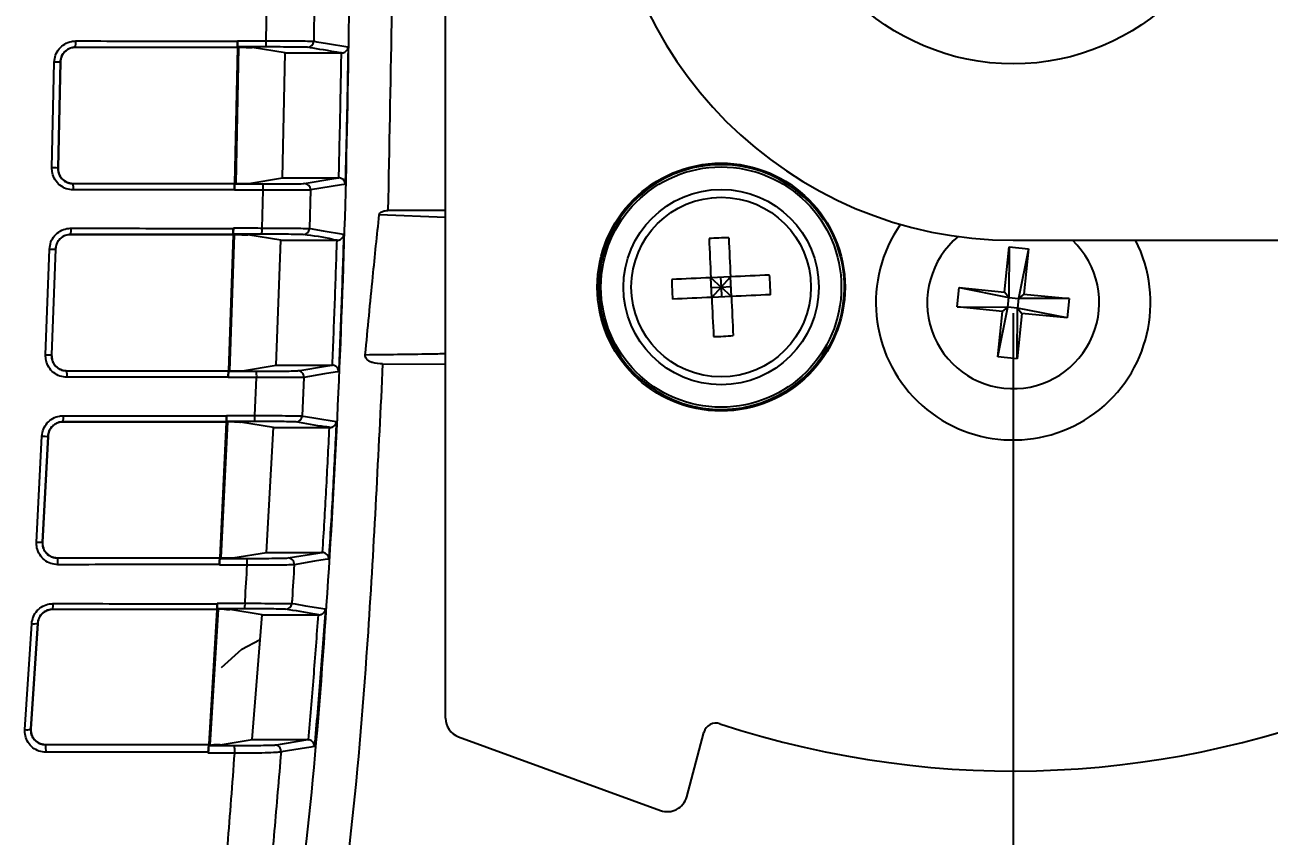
# Model space of a CAD drawing. Header units: inches. Extents: x 2.5 to 102.3, y 2 to 82.2.
# Drawn here: x 94.484 to 96.477, y 6.932 to 8.231 of the extents above; entities that cross this region are included whole.
import ezdxf

# ---------------------------------------------------------------- set-up
doc = ezdxf.new("R2010")
doc.units = ezdxf.units.IN
doc.header["$MEASUREMENT"] = 0
doc.layers.add('DIM', color=1, linetype='Continuous')
doc.styles.add('Arial', font='arial.ttf')
doc.dimstyles.new('ETC EU Metric & ANSI.50 Stacked', dxfattribs={"dimscale": 2.666667, "dimtxt": 0.5, "dimasz": 0.625, "dimexe": 0.5, "dimexo": 0.5, "dimgap": 0.166667, "dimtad": 0, "dimtih": 1, "dimtoh": 1, "dimdec": 0, "dimlfac": 25.4, "dimzin": 4, "dimdsep": 46, "dimtxsty": 'Arial', "dimcen": 0.25, "dimadec": 0, "dimazin": 0, "dimtfac": 0.75, "dimtdec": 0, "dimtofl": 0, "dimtmove": 0, "dimatfit": 3, "dimfxl": 1, "dimtolj": 1, "dimtzin": 0, "dimarcsym": 0})

# ---------------------------------------------------------------- blocks, each defined once
blk = doc.blocks.new('*D6')
at = {"layer": 'Defpoints', "color": 0, "transparency": 16777216}
for p in [(96.0675, 8.2695), (97.8832, 6.6932), (97.8832, 5.2236)]:
    blk.add_point(p, dxfattribs=at)
at = {"layer": 'DIM', "color": 0, "lineweight": -2, "transparency": 16777216}
for p, q in [((96.0675, 7.7695), (96.0675, 4.7236)), ((97.8832, 6.1932), (97.8832, 4.7236)), ((96.6925, 5.2236), (97.2582, 5.2236)), ((97.8832, 5.2236), (99.8825, 5.2236))]:
    blk.add_line(p, q, dxfattribs=at)
at = {"layer": 'DIM', "color": 0, "transparency": 16777216}
for points in [[(96.6925, 5.3277), (96.6925, 5.1194), (96.0675, 5.2236)], [(97.2582, 5.3277), (97.2582, 5.1194), (97.8832, 5.2236)]]:
    blk.add_solid(points, dxfattribs=at)
at = {"layer": 'DIM', "color": 0, "transparency": 16777216, "char_height": 0.5, "attachment_point": 5, "style": 'Arial'}
for s, insert in [('\\A1;46mm', (101.0006, 5.6455)), ('\\A1;[1.82"]', (101.0006, 4.7365))]:
    blk.add_mtext(s, dxfattribs=dict(at, insert=insert))

msp = doc.modelspace()

# ---------------------------------------------------------------- linework, layer by layer
for p, q in [((95.1579, 7.1207), (95.1579, 9.9517)), ((94.8709, 8.2059), (94.8717, 8.2664)), ((94.9478, 8.2669), (94.9469, 8.2051)), ((94.8249, 8.1952), (94.5652, 8.1955)), ((94.5652, 8.1951), (94.5652, 8.1955)), ((94.8253, 8.1949), (94.5652, 8.1951)), ((94.8207, 7.9774), (94.8253, 8.1949)), ((94.8265, 8.1951), (94.8219, 7.9772)), ((94.8249, 8.2059), (94.8249, 8.2052)), ((94.8265, 8.1951), (94.8249, 8.1959)), ((94.8704, 8.1959), (94.8249, 8.1959)), ((94.8253, 8.1949), (94.8249, 8.1952)), ((94.8388, 8.1951), (94.8265, 8.1951)), ((94.9014, 8.1862), (94.8483, 8.195)), ((94.8971, 7.9862), (94.9014, 8.1862)), ((94.9014, 8.1862), (94.9915, 8.1862)), ((94.5275, 8.0022), (94.5313, 8.1716)), ((94.5407, 8.1714), (94.5369, 8.002)), ((94.5411, 8.1714), (94.5373, 8.002)), ((94.5411, 8.1714), (94.5407, 8.1714)), ((94.5373, 8.002), (94.5369, 8.002)), ((94.5614, 7.9772), (94.8207, 7.9774)), ((94.5614, 7.9772), (94.5614, 7.9769)), ((94.5614, 7.9769), (94.8203, 7.9771)), ((94.8203, 7.9771), (94.8207, 7.9774)), ((94.8203, 7.9764), (94.8219, 7.9772)), ((94.8203, 7.9764), (94.8653, 7.9764)), ((94.8219, 7.9772), (94.8432, 7.9772)), ((94.8432, 7.9772), (94.8971, 7.9862)), ((94.8971, 7.9862), (94.9868, 7.9862)), ((94.9868, 7.9862), (94.9871, 7.9862)), ((94.8199, 7.9671), (94.8199, 7.9664)), ((94.8641, 7.9058), (94.8658, 7.9664)), ((94.9418, 7.9668), (94.94, 7.905)), ((95.1579, 7.9341), (95.0657, 7.9339)), ((95.1579, 7.9225), (95.0518, 7.927)), ((95.7665, 7.9166), (95.7665, 7.9185)), ((95.7665, 7.9167), (95.7665, 7.9166)), ((94.818, 7.8952), (94.5575, 7.8955)), ((94.5575, 7.8951), (94.5575, 7.8955)), ((94.8184, 7.8949), (94.5575, 7.8951)), ((94.8108, 7.6775), (94.8184, 7.8949)), ((94.8196, 7.8951), (94.812, 7.6772)), ((94.8184, 7.8949), (94.818, 7.8952)), ((94.8196, 7.8951), (94.8181, 7.8959)), ((94.8636, 7.8959), (94.8181, 7.8959)), ((94.8182, 7.9059), (94.8182, 7.9052)), ((94.8318, 7.8951), (94.8196, 7.8951)), ((94.8943, 7.8862), (94.8412, 7.895)), ((94.8868, 7.6862), (94.8943, 7.8862)), ((94.8943, 7.8862), (94.9845, 7.8862)), ((96.0536, 7.8032), (96.061, 7.8759)), ((96.061, 7.8759), (96.0606, 7.7947)), ((96.061, 7.8759), (96.092, 7.8727)), ((96.0675, 7.8862), (97.6401, 7.8862)), ((94.5173, 7.7026), (94.5236, 7.8721)), ((94.533, 7.8718), (94.5267, 7.7024)), ((94.5334, 7.8718), (94.527, 7.7024)), ((94.5334, 7.8718), (94.533, 7.8718)), ((96.092, 7.8727), (96.0761, 7.7931)), ((96.092, 7.8727), (96.0846, 7.8001)), ((95.6146, 7.8276), (95.5831, 7.8262)), ((95.5846, 7.7947), (95.5831, 7.8262)), ((95.5831, 7.8262), (95.5996, 7.8112)), ((95.5988, 7.8269), (95.5996, 7.8112)), ((95.5996, 7.8112), (95.6146, 7.8276)), ((95.616, 7.7962), (95.6146, 7.8276)), ((95.5838, 7.8104), (95.5996, 7.8112)), ((95.5996, 7.8112), (95.5846, 7.7947)), ((95.616, 7.7962), (95.5846, 7.7947)), ((95.5996, 7.8112), (95.6153, 7.8119)), ((95.5996, 7.8112), (95.6003, 7.7954)), ((95.616, 7.7962), (95.5996, 7.8112)), ((95.9778, 7.7797), (95.981, 7.8106)), ((95.981, 7.8106), (96.0536, 7.8032)), ((95.981, 7.8106), (96.0606, 7.7947)), ((96.0606, 7.7947), (96.0536, 7.8032)), ((96.059, 7.7792), (96.0606, 7.7947)), ((96.0606, 7.7947), (96.0761, 7.7931)), ((96.0846, 7.8001), (96.0761, 7.7931)), ((96.0846, 7.8001), (96.1572, 7.7927)), ((96.0505, 7.7723), (95.9778, 7.7797)), ((95.9778, 7.7797), (96.059, 7.7792)), ((96.0431, 7.6996), (96.059, 7.7792)), ((96.0505, 7.7723), (96.059, 7.7792)), ((96.0745, 7.7776), (96.059, 7.7792)), ((96.074, 7.6965), (96.0745, 7.7776)), ((96.0761, 7.7931), (96.0745, 7.7776)), ((96.0745, 7.7776), (96.0814, 7.7691)), ((96.1541, 7.7617), (96.0745, 7.7776)), ((96.1572, 7.7927), (96.0761, 7.7931)), ((96.1572, 7.7927), (96.1541, 7.7617)), ((96.0431, 7.6996), (96.0505, 7.7723)), ((96.0814, 7.7691), (96.074, 7.6965)), ((96.1541, 7.7617), (96.0814, 7.7691)), ((95.7741, 7.7188), (95.7706, 7.7153)), ((95.7742, 7.7188), (95.7741, 7.7188)), ((94.527, 7.7024), (94.5267, 7.7024)), ((96.074, 7.6965), (96.0431, 7.6996)), ((94.5511, 7.6772), (94.8108, 7.6775)), ((94.5511, 7.6772), (94.5511, 7.6769)), ((94.5511, 7.6769), (94.8104, 7.6771)), ((94.8104, 7.6771), (94.8108, 7.6775)), ((94.8104, 7.6764), (94.812, 7.6772)), ((94.8104, 7.6764), (94.8549, 7.6765)), ((94.812, 7.6772), (94.8327, 7.6772)), ((94.8327, 7.6772), (94.8868, 7.6862)), ((94.8868, 7.6862), (94.9764, 7.6862)), ((94.9764, 7.6862), (94.9768, 7.6862)), ((95.0573, 7.6881), (95.1579, 7.6879)), ((94.8098, 7.6669), (94.8098, 7.6662)), ((94.8528, 7.6056), (94.8554, 7.6663)), ((94.9313, 7.6666), (94.9285, 7.6048)), ((94.807, 7.5951), (94.5453, 7.5954)), ((94.5453, 7.595), (94.5453, 7.5954)), ((94.8073, 7.5948), (94.5453, 7.595)), ((94.7969, 7.3778), (94.8073, 7.5948)), ((94.8086, 7.5951), (94.7981, 7.3773)), ((94.8086, 7.5951), (94.807, 7.5959)), ((94.8522, 7.5959), (94.807, 7.5959)), ((94.8073, 7.5948), (94.807, 7.5951)), ((94.8073, 7.6056), (94.8073, 7.6049)), ((94.82, 7.5951), (94.8086, 7.5951)), ((94.8822, 7.5862), (94.8295, 7.595)), ((94.871, 7.3862), (94.8822, 7.5862)), ((94.8822, 7.5862), (94.9722, 7.5862)), ((94.9722, 7.5862), (94.9727, 7.5862)), ((94.5027, 7.4028), (94.5115, 7.5723)), ((94.5208, 7.5721), (94.5121, 7.4028)), ((94.5212, 7.5721), (94.5124, 7.4028)), ((94.5212, 7.5721), (94.5208, 7.5721)), ((94.5124, 7.4028), (94.5121, 7.4028)), ((94.5364, 7.3775), (94.7969, 7.3778)), ((94.5364, 7.3772), (94.7965, 7.3775)), ((94.5364, 7.3775), (94.5364, 7.3772)), ((94.7964, 7.3765), (94.7981, 7.3773)), ((94.7964, 7.3765), (94.8398, 7.3766)), ((94.7965, 7.3775), (94.7969, 7.3778)), ((94.7981, 7.3773), (94.8173, 7.3773)), ((94.8173, 7.3773), (94.871, 7.3862)), ((94.871, 7.3862), (94.9605, 7.3862)), ((94.9605, 7.3862), (94.9611, 7.3861)), ((94.7957, 7.3667), (94.7957, 7.3658)), ((94.7936, 7.295), (94.792, 7.2958)), ((94.8361, 7.2957), (94.792, 7.2958)), ((94.7924, 7.3048), (94.7923, 7.3038)), ((94.7919, 7.2947), (94.5285, 7.295)), ((94.5285, 7.2946), (94.5285, 7.295)), ((94.7923, 7.2944), (94.5285, 7.2946)), ((94.7792, 7.0788), (94.7923, 7.2944)), ((94.7936, 7.295), (94.7804, 7.0776)), ((94.7923, 7.2944), (94.7919, 7.2947)), ((94.8032, 7.295), (94.7936, 7.295)), ((94.8643, 7.2862), (94.8125, 7.2949)), ((94.8481, 7.0862), (94.8643, 7.2862)), ((94.8643, 7.2862), (94.9544, 7.2862)), ((94.9544, 7.2862), (94.9551, 7.2862)), ((94.4842, 7.1023), (94.4951, 7.272)), ((94.5044, 7.2724), (94.4934, 7.1035)), ((94.5048, 7.2723), (94.4938, 7.1034)), ((94.5048, 7.2723), (94.5044, 7.2724)), ((94.4938, 7.1034), (94.4934, 7.1035)), ((95.5444, 6.9946), (95.5721, 7.0978)), ((94.5171, 7.0785), (94.7792, 7.0788)), ((94.5171, 7.0785), (94.5171, 7.0782)), ((94.5171, 7.0782), (94.7789, 7.0785)), ((94.7788, 7.0769), (94.7804, 7.0776)), ((94.7788, 7.0769), (94.8198, 7.0769)), ((94.7789, 7.0785), (94.7792, 7.0788)), ((94.7804, 7.0776), (94.783, 7.0776)), ((94.7968, 7.0778), (94.8481, 7.0862)), ((94.8481, 7.0862), (94.9375, 7.0862)), ((94.8845, 7.0775), (94.9375, 7.0862)), ((94.9375, 7.0862), (94.9384, 7.0861)), ((95.179, 7.0906), (95.5026, 6.9728)), ((94.7779, 7.0663), (94.7778, 7.0646))]:
    msp.add_line(p, q)
at = {"flags": 128}
for points in [[(94.9469, 8.2051), (94.948, 8.205), (94.9521, 8.2043), (94.9688, 8.2015), (95.0014, 8.196), (95.002, 8.1959)], [(94.9318, 7.977), (94.9793, 7.9849), (94.9868, 7.9862)], [(94.9973, 7.976), (94.9968, 7.9759), (94.9957, 7.9757), (94.9915, 7.975), (94.9747, 7.9722), (94.9418, 7.9668)], [(94.94, 7.905), (94.9411, 7.9048), (94.9619, 7.9013), (94.9945, 7.8959), (94.995, 7.8958)], [(95.5803, 7.8889), (95.5806, 7.8811), (95.581, 7.8733), (95.5813, 7.8655), (95.5817, 7.8577), (95.582, 7.8498), (95.5824, 7.8419), (95.5828, 7.8341), (95.5831, 7.8262)], [(95.6117, 7.8903), (95.6121, 7.8825), (95.6124, 7.8748), (95.6128, 7.8669), (95.6131, 7.8591), (95.6135, 7.8513), (95.6139, 7.8434), (95.6142, 7.8355), (95.6146, 7.8276)], [(95.5831, 7.8262), (95.5752, 7.8258), (95.5673, 7.8255), (95.5595, 7.8251), (95.5516, 7.8247), (95.5438, 7.8244), (95.536, 7.824), (95.5282, 7.8237), (95.5204, 7.8233)], [(95.6773, 7.8305), (95.6695, 7.8301), (95.6617, 7.8298), (95.6539, 7.8294), (95.6461, 7.8291), (95.6382, 7.8287), (95.6304, 7.8283), (95.6225, 7.828), (95.6146, 7.8276)], [(95.5846, 7.7947), (95.5767, 7.7944), (95.5688, 7.794), (95.5609, 7.7936), (95.5531, 7.7933), (95.5452, 7.7929), (95.5374, 7.7926), (95.5296, 7.7922), (95.5219, 7.7919)], [(95.5846, 7.7947), (95.5849, 7.7868), (95.5853, 7.7789), (95.5856, 7.7711), (95.586, 7.7632), (95.5864, 7.7554), (95.5867, 7.7476), (95.5871, 7.7398), (95.5874, 7.732)], [(95.6787, 7.799), (95.6709, 7.7987), (95.6632, 7.7983), (95.6553, 7.7979), (95.6475, 7.7976), (95.6397, 7.7972), (95.6318, 7.7969), (95.6239, 7.7965), (95.616, 7.7962)], [(95.616, 7.7962), (95.6164, 7.7883), (95.6167, 7.7804), (95.6171, 7.7725), (95.6175, 7.7647), (95.6178, 7.7568), (95.6182, 7.749), (95.6185, 7.7412), (95.6189, 7.7335)], [(94.9213, 7.6771), (94.9689, 7.6849), (94.9764, 7.6862)], [(94.9869, 7.6758), (94.9863, 7.6757), (94.9853, 7.6756), (94.9811, 7.6749), (94.9642, 7.6721), (94.9313, 7.6666)], [(94.9285, 7.6048), (94.9296, 7.6046), (94.9337, 7.6039), (94.9504, 7.6011), (94.9827, 7.5957), (94.9832, 7.5956)], [(94.9058, 7.3772), (94.9536, 7.385), (94.9605, 7.3862)], [(94.971, 7.3756), (94.9704, 7.3755), (94.9694, 7.3754), (94.9651, 7.3747), (94.9482, 7.3719), (94.9157, 7.3665)], [(94.9118, 7.3044), (94.9129, 7.3043), (94.917, 7.3036), (94.9336, 7.3008), (94.9651, 7.2955), (94.9656, 7.2954)], [(94.7989, 7.202), (94.8315, 7.231), (94.8602, 7.2461)], [(94.948, 7.0753), (94.9474, 7.0753), (94.9464, 7.0751), (94.9421, 7.0744), (94.925, 7.0716), (94.8945, 7.0666)]]:
    msp.add_lwpolyline(points, dxfattribs=at)
for centre, radius in [((96.0675, 8.5362), 0.3675), ((95.5996, 7.8112), 0.1985), ((95.5996, 7.8112), 0.1925), ((95.5996, 7.8112), 0.1565), ((95.5996, 7.8112), 0.1439)]:
    msp.add_circle(centre, radius)
for centre, radius, start, end in [((96.0675, 8.5362), 0.65, 90, 270), ((94.5202, 8.2031), 0.0456, 350.394, 3.0024), ((94.8176, 8.2035), 0.0533, 351.8229, 2.5993), ((94.9369, 8.2053), 0.01, 270.0404, 359.1245), ((94.5027, 6.4843), 1.6876, 88.7094, 89.0288), ((94.4594, 5.3757), 2.6274, 88.311, 88.516), ((95.5996, 7.8112), 0.1961, 33.9021, 330.7471), ((94.5168, 7.9692), 0.0452, 356.966, 9.7034), ((94.813, 7.9688), 0.0529, 357.3673, 8.259), ((94.9318, 7.967), 0.01, 358.4318, 89.9558), ((95.5996, 7.8112), 0.1975, 332.1252, 32.2902), ((94.5135, 7.9031), 0.0447, 350.2118, 3.0492), ((94.8119, 7.9034), 0.0522, 351.6791, 2.6342), ((94.9301, 7.9053), 0.01, 270.0408, 358.2613), ((96.0675, 7.7862), 0.22, 145.1864, 27.0357), ((95.619, 7.3858), 0.5045, 90.8263, 94.4038), ((96.0675, 8.5362), 1.5, 251.7454, 334.3207), ((96.0675, 7.7862), 0.1378, 129.7182, 46.5283), ((94.5606, 8.921), 1.0496, 267.9787, 268.4916), ((96.0252, 7.8306), 0.5048, 180.8275, 184.4026), ((95.1741, 7.7917), 0.5046, 0.8268, 4.4033), ((95.5801, 8.2365), 0.5046, 270.8265, 274.4037), ((94.5277, 7.9018), 0.1994, 266.9945, 269.6892), ((94.5071, 7.6692), 0.0447, 356.8411, 9.9415), ((94.803, 7.6688), 0.0525, 357.2649, 8.4325), ((94.9213, 7.6671), 0.01, 357.4752, 89.9541), ((94.5043, 7.6029), 0.0417, 349.6827, 3.1422), ((94.804, 7.6033), 0.0488, 351.2511, 2.7106), ((94.9185, 7.6053), 0.01, 270.0406, 357.2701), ((94.5181, 7.6654), 0.0933, 265.9249, 271.6778), ((94.5073, 7.4455), 0.043, 263.9355, 276.3979), ((94.4929, 7.3692), 0.0442, 356.5196, 10.4325), ((94.7878, 7.3685), 0.0526, 357.0152, 8.7542), ((94.9058, 7.3672), 0.01, 356.2989, 89.9526), ((94.4943, 7.3021), 0.035, 348.3095, 3.3334), ((94.7957, 7.3027), 0.0411, 350.1699, 2.8554), ((94.9019, 7.3051), 0.01, 270.0389, 356.0251), ((94.4988, 7.2975), 0.0257, 261.7651, 282.5826), ((95.1899, 7.1207), 0.032, 180, 250), ((94.4871, 7.1164), 0.0144, 258.1073, 295.8085), ((95.5914, 7.0927), 0.02, 71.7454, 165), ((94.4733, 7.0694), 0.0447, 355.6903, 11.3074), ((94.7656, 7.0681), 0.0549, 356.3985, 9.2177), ((94.8845, 7.0675), 0.01, 354.6819, 89.9509), ((95.5135, 7.0029), 0.032, 250, 345)]:
    msp.add_arc(centre, radius, start, end)
msp.add_ellipse((95.6527, 7.8112), major_axis=(0.1596, 0), ratio=0.942905, start_param=0.77695, end_param=0.813743)
for points, knots in [([(94.8955, 6.6274), (94.9105, 6.7323), (94.9407, 6.9424), (94.9745, 7.3679), (95.0004, 7.9022), (95.0077, 8.5463), (94.9999, 9.1917), (94.9733, 9.7241), (94.9392, 10.1424), (94.91, 10.3441), (94.8954, 10.445)], [0, 0, 0, 0, 0.083251, 0.166796, 0.334515, 0.502266, 0.6711, 0.8399, 0.919861, 1, 1, 1, 1]), ([(95.0657, 9.1384), (95.0698, 8.9378), (95.0779, 8.5363), (95.0698, 8.1348), (95.0657, 7.9339)], [0, 0, 0, 0, 0.499734, 1, 1, 1, 1]), ([(94.5313, 8.1716), (94.5317, 8.1755), (94.5326, 8.1832), (94.5388, 8.1934), (94.5476, 8.2011), (94.5572, 8.205), (94.5634, 8.2053), (94.5658, 8.2055)], [0, 0, 0, 0, 0.216653, 0.433278, 0.650063, 0.867191, 1, 1, 1, 1]), ([(94.5652, 8.1955), (94.5635, 8.1954), (94.5591, 8.1951), (94.5523, 8.1923), (94.546, 8.1869), (94.5417, 8.1797), (94.541, 8.1742), (94.5407, 8.1714)], [0, 0, 0, 0, 0.1329065, 0.3501692, 0.5669915, 0.7835264, 1, 1, 1, 1]), ([(94.5652, 8.1951), (94.5625, 8.1949), (94.5571, 8.1943), (94.5498, 8.1902), (94.5444, 8.184), (94.5415, 8.1774), (94.5412, 8.1731), (94.5411, 8.1714)], [0, 0, 0, 0, 0.217539, 0.435078, 0.652461, 0.869493, 1, 1, 1, 1]), ([(94.5658, 8.2055), (94.5724, 8.2055), (94.6057, 8.2054), (94.6921, 8.2053), (94.7718, 8.2053), (94.8249, 8.2052)], [0, 0, 0, 0, 0.077078, 0.385389, 1, 1, 1, 1]), ([(94.8249, 8.1959), (94.8249, 8.196), (94.8249, 8.1963), (94.8248, 8.198), (94.8248, 8.2006), (94.8249, 8.2034), (94.8249, 8.2052), (94.8249, 8.2059)], [0, 0, 0, 0, 0.216391, 0.432768, 0.648828, 0.864396, 1, 1, 1, 1]), ([(94.8249, 8.2052), (94.8249, 8.2041), (94.8249, 8.2019), (94.8248, 8.1989), (94.8248, 8.1966), (94.8249, 8.1954), (94.8249, 8.1953), (94.8249, 8.1952)], [0, 0, 0, 0, 0.216453, 0.432898, 0.649443, 0.866363, 1, 1, 1, 1]), ([(94.8249, 8.2059), (94.8316, 8.2059), (94.8469, 8.2059), (94.8622, 8.2059), (94.8709, 8.2059)], [0, 0, 0, 0, 0.434512, 1, 1, 1, 1]), ([(94.8388, 8.1951), (94.8399, 8.1951), (94.8422, 8.1951), (94.8451, 8.1951), (94.8472, 8.1951), (94.8481, 8.1951), (94.8483, 8.195), (94.8483, 8.195)], [0, 0, 0, 0, 0.229523, 0.459061, 0.688564, 0.918038, 1, 1, 1, 1]), ([(94.9369, 8.1953), (94.9367, 8.1953), (94.9357, 8.1954), (94.9292, 8.1956), (94.9142, 8.1957), (94.8939, 8.1958), (94.8782, 8.1959), (94.8704, 8.1959)], [0, 0, 0, 0, 0.082447, 0.311809, 0.541187, 0.770593, 1, 1, 1, 1]), ([(94.8709, 8.2059), (94.8798, 8.2059), (94.8977, 8.2058), (94.921, 8.2056), (94.9381, 8.2054), (94.9455, 8.2052), (94.9466, 8.2052), (94.9469, 8.2051)], [0, 0, 0, 0, 0.229401, 0.458807, 0.688189, 0.917553, 1, 1, 1, 1]), ([(94.9915, 8.1862), (94.9915, 8.1862), (94.9915, 8.1862), (94.9632, 8.1909), (94.9491, 8.1932), (94.9369, 8.1953)], [0, 0, 0, 0, 0.000001, 0.136003, 1, 1, 1, 1]), ([(94.9915, 8.1862), (94.9924, 8.1862), (94.9942, 8.1864), (94.9969, 8.1875), (94.9996, 8.1897), (95.0014, 8.1926), (95.0019, 8.1949), (95.002, 8.1959), (95.002, 8.1959)], [0, 0, 0, 0, 0.143212, 0.285725, 0.488456, 0.768542, 0.993341, 1, 1, 1, 1]), ([(95.002, 8.1959), (95.0013, 8.1593), (95.0001, 8.0859), (94.9982, 8.0126), (94.9973, 7.976)], [0, 0, 0, 0, 0.5, 1, 1, 1, 1]), ([(94.9871, 7.9862), (94.9879, 8.0195), (94.9895, 8.0862), (94.9907, 8.1528), (94.9913, 8.1862)], [0, 0, 0, 0, 0.499999, 1, 1, 1, 1]), ([(94.562, 7.9668), (94.5581, 7.9672), (94.5503, 7.968), (94.54, 7.9739), (94.5322, 7.9827), (94.5279, 7.9927), (94.5276, 7.9994), (94.5275, 8.0022)], [0, 0, 0, 0, 0.211394, 0.422818, 0.634128, 0.845117, 1, 1, 1, 1]), ([(94.5369, 8.002), (94.537, 8), (94.5372, 7.9952), (94.5402, 7.9881), (94.5458, 7.9819), (94.5531, 7.9777), (94.5586, 7.9771), (94.5614, 7.9769)], [0, 0, 0, 0, 0.154739, 0.365587, 0.576883, 0.788425, 1, 1, 1, 1]), ([(94.5373, 8.002), (94.5374, 7.9993), (94.5378, 7.9938), (94.5418, 7.9865), (94.5477, 7.9809), (94.5547, 7.9777), (94.5594, 7.9774), (94.5614, 7.9772)], [0, 0, 0, 0, 0.2105023, 0.4209978, 0.631664, 0.8426829, 1, 1, 1, 1]), ([(94.8203, 7.9771), (94.8203, 7.977), (94.8203, 7.9767), (94.8202, 7.9749), (94.82, 7.9723), (94.82, 7.9695), (94.8199, 7.9678), (94.8199, 7.9671)], [0, 0, 0, 0, 0.217459, 0.434945, 0.652442, 0.869616, 1, 1, 1, 1]), ([(94.8199, 7.9664), (94.8199, 7.9675), (94.82, 7.9697), (94.8201, 7.9727), (94.8202, 7.975), (94.8203, 7.9762), (94.8203, 7.9763), (94.8203, 7.9764)], [0, 0, 0, 0, 0.215229, 0.430445, 0.646061, 0.862164, 1, 1, 1, 1]), ([(94.8653, 7.9764), (94.8681, 7.9764), (94.8787, 7.9765), (94.8965, 7.9765), (94.9151, 7.9767), (94.9283, 7.9768), (94.9307, 7.977), (94.9318, 7.977)], [0, 0, 0, 0, 0.082115, 0.311682, 0.541167, 0.770583, 1, 1, 1, 1]), ([(94.9973, 7.976), (94.9973, 7.976), (94.9973, 7.9771), (94.9968, 7.9795), (94.995, 7.9825), (94.9924, 7.9847), (94.9897, 7.9859), (94.9879, 7.9861), (94.9871, 7.9862)], [0, 0, 0, 0, 0.006596, 0.250043, 0.522297, 0.719241, 0.859295, 1, 1, 1, 1]), ([(94.8199, 7.9671), (94.8132, 7.9671), (94.7799, 7.967), (94.694, 7.967), (94.6147, 7.9669), (94.562, 7.9668)], [0, 0, 0, 0, 0.077434, 0.387172, 1, 1, 1, 1]), ([(94.8658, 7.9664), (94.8591, 7.9664), (94.8438, 7.9664), (94.8285, 7.9664), (94.8199, 7.9664)], [0, 0, 0, 0, 0.434877, 1, 1, 1, 1]), ([(94.9418, 7.9668), (94.9405, 7.9667), (94.9378, 7.9666), (94.9227, 7.9664), (94.9015, 7.9664), (94.8811, 7.9664), (94.869, 7.9664), (94.8658, 7.9664)], [0, 0, 0, 0, 0.22943, 0.458847, 0.688328, 0.917889, 1, 1, 1, 1]), ([(95.0518, 7.927), (95.052, 7.9276), (95.0523, 7.9288), (95.0537, 7.9306), (95.0566, 7.9325), (95.0608, 7.9337), (95.0641, 7.9339), (95.0657, 7.9339)], [0, 0, 0, 0, 0.108476, 0.215951, 0.400647, 0.72511, 1, 1, 1, 1]), ([(95.0295, 7.7029), (95.0335, 7.7445), (95.0405, 7.8193), (95.0484, 7.894), (95.0518, 7.927)], [0, 0, 0, 0, 0.557246, 1, 1, 1, 1]), ([(94.5236, 7.8721), (94.5241, 7.876), (94.5251, 7.8837), (94.5314, 7.8938), (94.5404, 7.9013), (94.5498, 7.905), (94.5559, 7.9053), (94.5581, 7.9054)], [0, 0, 0, 0, 0.218741, 0.437429, 0.656245, 0.875403, 1, 1, 1, 1]), ([(94.5575, 7.8955), (94.5559, 7.8954), (94.5516, 7.8952), (94.5449, 7.8925), (94.5385, 7.8872), (94.5341, 7.88), (94.5334, 7.8746), (94.533, 7.8718)], [0, 0, 0, 0, 0.12472, 0.3440512, 0.5629114, 0.7814857, 1, 1, 1, 1]), ([(94.5575, 7.8951), (94.5548, 7.8949), (94.5493, 7.8943), (94.5421, 7.8902), (94.5366, 7.884), (94.5339, 7.8775), (94.5335, 7.8733), (94.5334, 7.8718)], [0, 0, 0, 0, 0.21964, 0.439288, 0.658737, 0.877802, 1, 1, 1, 1]), ([(94.5581, 7.9054), (94.5647, 7.9054), (94.598, 7.9054), (94.6847, 7.9053), (94.7647, 7.9052), (94.8182, 7.9052)], [0, 0, 0, 0, 0.076788, 0.383936, 1, 1, 1, 1]), ([(94.8181, 7.8959), (94.818, 7.8961), (94.818, 7.8963), (94.818, 7.898), (94.818, 7.9006), (94.8181, 7.9034), (94.8182, 7.9052), (94.8182, 7.9059)], [0, 0, 0, 0, 0.216778, 0.433578, 0.649933, 0.86585, 1, 1, 1, 1]), ([(94.8182, 7.9052), (94.8181, 7.9041), (94.8181, 7.9018), (94.818, 7.8988), (94.818, 7.8966), (94.818, 7.8954), (94.818, 7.8953), (94.818, 7.8952)], [0, 0, 0, 0, 0.217004, 0.434005, 0.650971, 0.868208, 1, 1, 1, 1]), ([(94.8182, 7.9059), (94.8248, 7.9059), (94.8401, 7.9059), (94.8554, 7.9059), (94.8641, 7.9058)], [0, 0, 0, 0, 0.435215, 1, 1, 1, 1]), ([(94.8318, 7.8951), (94.8329, 7.8951), (94.8351, 7.8951), (94.838, 7.8951), (94.8402, 7.8951), (94.8411, 7.8951), (94.8412, 7.895), (94.8412, 7.895)], [0, 0, 0, 0, 0.229731, 0.459452, 0.689096, 0.918609, 1, 1, 1, 1]), ([(94.9301, 7.8953), (94.9298, 7.8953), (94.9289, 7.8954), (94.9224, 7.8956), (94.9074, 7.8957), (94.8871, 7.8959), (94.8714, 7.8959), (94.8636, 7.8959)], [0, 0, 0, 0, 0.081865, 0.311284, 0.540801, 0.770402, 1, 1, 1, 1]), ([(94.8641, 7.9058), (94.873, 7.9058), (94.8909, 7.9057), (94.9142, 7.9055), (94.9313, 7.9053), (94.9387, 7.9051), (94.9398, 7.905), (94.94, 7.905)], [0, 0, 0, 0, 0.229584, 0.459182, 0.688702, 0.918132, 1, 1, 1, 1]), ([(94.9845, 7.8862), (94.9845, 7.8862), (94.9815, 7.8862), (94.9654, 7.8909), (94.9464, 7.8932), (94.9301, 7.8953)], [0, 0, 0, 0, 0.000005, 0.136279, 1, 1, 1, 1]), ([(94.9845, 7.8862), (94.9854, 7.8862), (94.9872, 7.8864), (94.99, 7.8876), (94.9926, 7.8897), (94.9944, 7.8926), (94.9949, 7.8948), (94.995, 7.8957), (94.995, 7.8958)], [0, 0, 0, 0, 0.145677, 0.290584, 0.498964, 0.786474, 0.993284, 1, 1, 1, 1]), ([(94.995, 7.8958), (94.9938, 7.8591), (94.9914, 7.7858), (94.9884, 7.7125), (94.9869, 7.6758)], [0, 0, 0, 0, 0.5, 1, 1, 1, 1]), ([(94.9768, 7.6862), (94.9782, 7.7195), (94.9809, 7.7861), (94.9831, 7.8528), (94.9842, 7.8862)], [0, 0, 0, 0, 0.500003, 1, 1, 1, 1]), ([(94.5517, 7.6667), (94.5479, 7.6671), (94.5401, 7.6679), (94.5297, 7.6738), (94.522, 7.6826), (94.5176, 7.6927), (94.5174, 7.6996), (94.5173, 7.7026)], [0, 0, 0, 0, 0.209464, 0.418994, 0.628578, 0.837915, 1, 1, 1, 1]), ([(94.5267, 7.7024), (94.5267, 7.7002), (94.5269, 7.6953), (94.53, 7.6881), (94.5355, 7.6819), (94.5429, 7.6777), (94.5484, 7.6772), (94.5511, 7.6769)], [0, 0, 0, 0, 0.161857, 0.371014, 0.580612, 0.790316, 1, 1, 1, 1]), ([(94.527, 7.7024), (94.5272, 7.6996), (94.5275, 7.6942), (94.5313, 7.6868), (94.5372, 7.6811), (94.5442, 7.6778), (94.549, 7.6774), (94.5511, 7.6772)], [0, 0, 0, 0, 0.2086, 0.417188, 0.626063, 0.835361, 1, 1, 1, 1]), ([(95.0295, 7.7029), (95.0641, 7.7033), (95.1069, 7.7038), (95.1497, 7.7046), (95.1579, 7.7048)], [0, 0, 0, 0, 0.8073408, 1, 1, 1, 1]), ([(95.0573, 7.6881), (95.0517, 7.6884), (95.0444, 7.6887), (95.0363, 7.6919), (95.0326, 7.6945), (95.0303, 7.6978), (95.0294, 7.7006), (95.0295, 7.7023), (95.0295, 7.7029)], [0, 0, 0, 0, 0.46213, 0.608994, 0.75667, 0.85514, 0.954443, 1, 1, 1, 1]), ([(94.8104, 7.6771), (94.8104, 7.677), (94.8103, 7.6768), (94.8102, 7.675), (94.8101, 7.6724), (94.8099, 7.6695), (94.8099, 7.6677), (94.8098, 7.6669)], [0, 0, 0, 0, 0.21502, 0.430018, 0.645169, 0.860148, 1, 1, 1, 1]), ([(94.8098, 7.6662), (94.8099, 7.6673), (94.81, 7.6696), (94.8101, 7.6726), (94.8102, 7.6749), (94.8103, 7.6762), (94.8104, 7.6764), (94.8104, 7.6764)], [0, 0, 0, 0, 0.212945, 0.425874, 0.639269, 0.853179, 1, 1, 1, 1]), ([(94.8549, 7.6765), (94.8577, 7.6765), (94.8683, 7.6765), (94.886, 7.6765), (94.9046, 7.6767), (94.9178, 7.6769), (94.9201, 7.677), (94.9213, 7.6771)], [0, 0, 0, 0, 0.081435, 0.311245, 0.540867, 0.770432, 1, 1, 1, 1]), ([(95.0573, 7.6881), (95.0503, 7.545), (95.0382, 7.2952), (95.0097, 6.9391), (94.9794, 6.7279), (94.9643, 6.6222)], [0, 0, 0, 0, 0.401062, 0.700183, 1, 1, 1, 1]), ([(94.9869, 7.6758), (94.9869, 7.6758), (94.9869, 7.677), (94.9864, 7.6793), (94.9847, 7.6824), (94.9821, 7.6846), (94.9795, 7.6858), (94.9777, 7.686), (94.9768, 7.6862)], [0, 0, 0, 0, 0.006616, 0.250035, 0.522285, 0.71924, 0.859295, 1, 1, 1, 1]), ([(94.8098, 7.6669), (94.8032, 7.6669), (94.7699, 7.6669), (94.6838, 7.6668), (94.6045, 7.6668), (94.5517, 7.6667)], [0, 0, 0, 0, 0.077368, 0.386839, 1, 1, 1, 1]), ([(94.8554, 7.6663), (94.8488, 7.6662), (94.8336, 7.6662), (94.8184, 7.6662), (94.8098, 7.6662)], [0, 0, 0, 0, 0.43797, 1, 1, 1, 1]), ([(94.9313, 7.6666), (94.9299, 7.6665), (94.9272, 7.6664), (94.9122, 7.6662), (94.891, 7.6662), (94.8707, 7.6662), (94.8586, 7.6662), (94.8554, 7.6663)], [0, 0, 0, 0, 0.229588, 0.459167, 0.688786, 0.918575, 1, 1, 1, 1]), ([(94.5115, 7.5723), (94.512, 7.5762), (94.5132, 7.5839), (94.5196, 7.5939), (94.5286, 7.6013), (94.538, 7.6047), (94.5438, 7.605), (94.5459, 7.6052)], [0, 0, 0, 0, 0.220779, 0.441454, 0.662024, 0.882844, 1, 1, 1, 1]), ([(94.5453, 7.5954), (94.5438, 7.5953), (94.5396, 7.5951), (94.533, 7.5926), (94.5266, 7.5874), (94.522, 7.5803), (94.5212, 7.5749), (94.5208, 7.5721)], [0, 0, 0, 0, 0.11735, 0.338425, 0.55902, 0.779507, 1, 1, 1, 1]), ([(94.5453, 7.595), (94.5426, 7.5948), (94.5371, 7.5943), (94.5299, 7.5901), (94.5245, 7.584), (94.5218, 7.5776), (94.5213, 7.5735), (94.5212, 7.5721)], [0, 0, 0, 0, 0.221574, 0.443165, 0.664389, 0.885166, 1, 1, 1, 1]), ([(94.5459, 7.6052), (94.5525, 7.6051), (94.5858, 7.6051), (94.6729, 7.605), (94.7534, 7.6049), (94.8073, 7.6049)], [0, 0, 0, 0, 0.0763973, 0.3819869, 1, 1, 1, 1]), ([(94.807, 7.5959), (94.807, 7.596), (94.807, 7.5963), (94.807, 7.598), (94.8071, 7.6006), (94.8072, 7.6033), (94.8073, 7.605), (94.8073, 7.6056)], [0, 0, 0, 0, 0.219836, 0.4397, 0.659062, 0.877975, 1, 1, 1, 1]), ([(94.8073, 7.6049), (94.8072, 7.6038), (94.8071, 7.6015), (94.807, 7.5986), (94.807, 7.5964), (94.807, 7.5953), (94.807, 7.5952), (94.807, 7.5951)], [0, 0, 0, 0, 0.220285, 0.440573, 0.660702, 0.881007, 1, 1, 1, 1]), ([(94.8073, 7.6056), (94.8139, 7.6056), (94.8291, 7.6056), (94.8443, 7.6056), (94.8528, 7.6056)], [0, 0, 0, 0, 0.439247, 1, 1, 1, 1]), ([(94.82, 7.5951), (94.8212, 7.5951), (94.8234, 7.5951), (94.8263, 7.5951), (94.8284, 7.5951), (94.8293, 7.595), (94.8295, 7.595), (94.8295, 7.595)], [0, 0, 0, 0, 0.230096, 0.460208, 0.690037, 0.919747, 1, 1, 1, 1]), ([(94.9185, 7.5953), (94.9183, 7.5953), (94.9174, 7.5954), (94.911, 7.5955), (94.896, 7.5957), (94.8757, 7.5958), (94.8601, 7.5959), (94.8522, 7.5959)], [0, 0, 0, 0, 0.0807966, 0.3103665, 0.5400898, 0.7700504, 1, 1, 1, 1]), ([(94.8528, 7.6056), (94.8617, 7.6055), (94.8796, 7.6054), (94.9028, 7.6052), (94.9198, 7.605), (94.9272, 7.6049), (94.9282, 7.6048), (94.9285, 7.6048)], [0, 0, 0, 0, 0.2299273, 0.4598888, 0.68963, 0.919207, 1, 1, 1, 1]), ([(94.9727, 7.5862), (94.9727, 7.5862), (94.9704, 7.5867), (94.9519, 7.5891), (94.934, 7.5924), (94.9185, 7.5953)], [0, 0, 0, 0, 0.000011, 0.133909, 1, 1, 1, 1]), ([(94.9832, 7.5956), (94.9814, 7.5589), (94.9777, 7.4856), (94.9732, 7.4123), (94.971, 7.3756)], [0, 0, 0, 0, 0.5, 1, 1, 1, 1]), ([(94.9727, 7.5862), (94.9736, 7.5862), (94.9755, 7.5864), (94.9782, 7.5876), (94.9809, 7.5898), (94.9826, 7.5926), (94.9831, 7.5947), (94.9832, 7.5956), (94.9832, 7.5956)], [0, 0, 0, 0, 0.1486522, 0.2964747, 0.5115971, 0.8077121, 0.9932187, 1, 1, 1, 1]), ([(94.9611, 7.3861), (94.9631, 7.4195), (94.9672, 7.4861), (94.9705, 7.5528), (94.9722, 7.5862)], [0, 0, 0, 0, 0.500011, 1, 1, 1, 1]), ([(94.537, 7.3665), (94.5332, 7.3669), (94.5254, 7.3676), (94.5151, 7.3736), (94.5074, 7.3823), (94.503, 7.3926), (94.5028, 7.3996), (94.5027, 7.4028)], [0, 0, 0, 0, 0.207276, 0.414682, 0.62285, 0.831332, 1, 1, 1, 1]), ([(94.5121, 7.4028), (94.5121, 7.4006), (94.5123, 7.3956), (94.5154, 7.3883), (94.5209, 7.3822), (94.5281, 7.378), (94.5336, 7.3774), (94.5364, 7.3772)], [0, 0, 0, 0, 0.168321, 0.376655, 0.584956, 0.792611, 1, 1, 1, 1]), ([(94.5124, 7.4028), (94.5125, 7.4001), (94.5128, 7.3947), (94.5165, 7.3873), (94.5223, 7.3815), (94.5293, 7.3781), (94.5342, 7.3777), (94.5364, 7.3775)], [0, 0, 0, 0, 0.2072683, 0.4145103, 0.6223634, 0.8306234, 1, 1, 1, 1]), ([(94.7965, 7.3775), (94.7965, 7.3773), (94.7964, 7.3771), (94.7963, 7.3753), (94.7961, 7.3727), (94.7959, 7.3697), (94.7958, 7.3676), (94.7957, 7.3667)], [0, 0, 0, 0, 0.207911, 0.4158, 0.624032, 0.832211, 1, 1, 1, 1]), ([(94.7957, 7.3658), (94.7958, 7.3669), (94.7959, 7.3692), (94.7961, 7.3723), (94.7962, 7.3747), (94.7964, 7.3762), (94.7964, 7.3764), (94.7964, 7.3765)], [0, 0, 0, 0, 0.206006, 0.411995, 0.618542, 0.825638, 1, 1, 1, 1]), ([(94.8398, 7.3766), (94.8424, 7.3766), (94.8529, 7.3766), (94.8705, 7.3766), (94.8891, 7.3768), (94.9022, 7.377), (94.9046, 7.3771), (94.9058, 7.3772)], [0, 0, 0, 0, 0.0787236, 0.3087206, 0.5388541, 0.7694361, 1, 1, 1, 1]), ([(94.971, 7.3756), (94.971, 7.3756), (94.971, 7.3768), (94.9706, 7.3791), (94.9689, 7.3822), (94.9664, 7.3844), (94.9638, 7.3858), (94.962, 7.386), (94.9611, 7.3861)], [0, 0, 0, 0, 0.006633, 0.249994, 0.522248, 0.719221, 0.859286, 1, 1, 1, 1]), ([(94.7957, 7.3667), (94.7891, 7.3667), (94.7558, 7.3667), (94.6695, 7.3666), (94.59, 7.3665), (94.537, 7.3665)], [0, 0, 0, 0, 0.077164, 0.38582, 1, 1, 1, 1]), ([(94.8403, 7.3658), (94.8337, 7.3658), (94.8188, 7.3658), (94.8039, 7.3658), (94.7957, 7.3658)], [0, 0, 0, 0, 0.447433, 1, 1, 1, 1]), ([(94.8367, 7.3048), (94.8368, 7.3063), (94.838, 7.3266), (94.8392, 7.3469), (94.8403, 7.3658)], [0, 0, 0, 0, 0.072856, 1, 1, 1, 1]), ([(94.9157, 7.3665), (94.9144, 7.3664), (94.9117, 7.3661), (94.8966, 7.3658), (94.8755, 7.3657), (94.8553, 7.3657), (94.8434, 7.3658), (94.8403, 7.3658)], [0, 0, 0, 0, 0.230537, 0.461138, 0.691298, 0.921292, 1, 1, 1, 1]), ([(94.9157, 7.3665), (94.9146, 7.348), (94.9133, 7.3273), (94.912, 7.3067), (94.9118, 7.3044)], [0, 0, 0, 0, 0.8918926, 1, 1, 1, 1]), ([(94.4951, 7.272), (94.4957, 7.2758), (94.4969, 7.2834), (94.5034, 7.2933), (94.5125, 7.3005), (94.5216, 7.3038), (94.5273, 7.304), (94.5292, 7.3041)], [0, 0, 0, 0, 0.223312, 0.446407, 0.66825, 0.889467, 1, 1, 1, 1]), ([(94.5292, 7.3041), (94.5358, 7.3041), (94.5691, 7.3041), (94.6568, 7.304), (94.7379, 7.3039), (94.7923, 7.3038)], [0, 0, 0, 0, 0.075872, 0.379361, 1, 1, 1, 1]), ([(94.7923, 7.3038), (94.7922, 7.3027), (94.7921, 7.3005), (94.792, 7.2977), (94.7919, 7.2956), (94.7919, 7.2948), (94.7919, 7.2948), (94.7919, 7.2947)], [0, 0, 0, 0, 0.230248, 0.460491, 0.690472, 0.92061, 1, 1, 1, 1]), ([(94.792, 7.2958), (94.792, 7.2959), (94.792, 7.2961), (94.792, 7.2979), (94.7921, 7.3004), (94.7922, 7.3029), (94.7923, 7.3044), (94.7924, 7.3048)], [0, 0, 0, 0, 0.2296, 0.459228, 0.688191, 0.916721, 1, 1, 1, 1]), ([(94.7924, 7.3048), (94.799, 7.3048), (94.8138, 7.3048), (94.8285, 7.3048), (94.8367, 7.3048)], [0, 0, 0, 0, 0.450627, 1, 1, 1, 1]), ([(94.9019, 7.2951), (94.9016, 7.2952), (94.9007, 7.2952), (94.8944, 7.2954), (94.8796, 7.2956), (94.8594, 7.2957), (94.8439, 7.2957), (94.8361, 7.2957)], [0, 0, 0, 0, 0.080777, 0.310736, 0.540246, 0.770133, 1, 1, 1, 1]), ([(94.8367, 7.3048), (94.8455, 7.3047), (94.8633, 7.3046), (94.8863, 7.3044), (94.9032, 7.3044), (94.9105, 7.3044), (94.9116, 7.3044), (94.9118, 7.3044)], [0, 0, 0, 0, 0.229894, 0.459851, 0.689396, 0.919282, 1, 1, 1, 1]), ([(94.5285, 7.295), (94.5272, 7.295), (94.5232, 7.2948), (94.5167, 7.2924), (94.5103, 7.2874), (94.5057, 7.2804), (94.5048, 7.275), (94.5044, 7.2724)], [0, 0, 0, 0, 0.110786, 0.332211, 0.553913, 0.776751, 1, 1, 1, 1]), ([(94.5285, 7.2946), (94.5259, 7.2944), (94.5205, 7.2939), (94.5134, 7.2898), (94.5081, 7.2838), (94.5054, 7.2776), (94.5049, 7.2737), (94.5048, 7.2723)], [0, 0, 0, 0, 0.222204, 0.444441, 0.666052, 0.887649, 1, 1, 1, 1]), ([(94.8032, 7.295), (94.8043, 7.295), (94.8065, 7.295), (94.8094, 7.2949), (94.8115, 7.2949), (94.8124, 7.2949), (94.8125, 7.2949), (94.8125, 7.2949)], [0, 0, 0, 0, 0.229935, 0.459888, 0.689461, 0.919606, 1, 1, 1, 1]), ([(94.9551, 7.2862), (94.9551, 7.2862), (94.9529, 7.2864), (94.9355, 7.2899), (94.9176, 7.2927), (94.9019, 7.2951)], [0, 0, 0, 0, 0.000024, 0.121359, 1, 1, 1, 1]), ([(94.9384, 7.0861), (94.9413, 7.1194), (94.9471, 7.1861), (94.952, 7.2528), (94.9544, 7.2862)], [0, 0, 0, 0, 0.500025, 1, 1, 1, 1]), ([(94.9656, 7.2954), (94.963, 7.2587), (94.9577, 7.1853), (94.9512, 7.112), (94.948, 7.0753)], [0, 0, 0, 0, 0.500001, 1, 1, 1, 1]), ([(94.9551, 7.2862), (94.9561, 7.2862), (94.9579, 7.2864), (94.9607, 7.2876), (94.9634, 7.2899), (94.965, 7.2926), (94.9655, 7.2946), (94.9656, 7.2953), (94.9656, 7.2954)], [0, 0, 0, 0, 0.152609, 0.304303, 0.528258, 0.835363, 0.993134, 1, 1, 1, 1]), ([(94.5178, 7.066), (94.5141, 7.0664), (94.5065, 7.0672), (94.4965, 7.0729), (94.4888, 7.0815), (94.4844, 7.0918), (94.4842, 7.099), (94.4842, 7.1023)], [0, 0, 0, 0, 0.201374, 0.402988, 0.608948, 0.819577, 1, 1, 1, 1]), ([(94.4934, 7.1035), (94.4934, 7.1011), (94.4935, 7.0961), (94.4967, 7.0889), (94.5021, 7.083), (94.5091, 7.0789), (94.5144, 7.0784), (94.5171, 7.0782)], [0, 0, 0, 0, 0.180479, 0.391858, 0.598517, 0.800015, 1, 1, 1, 1]), ([(94.4938, 7.1034), (94.4938, 7.1008), (94.494, 7.0954), (94.4977, 7.088), (94.5035, 7.0823), (94.5103, 7.079), (94.5151, 7.0786), (94.5171, 7.0785)], [0, 0, 0, 0, 0.210298, 0.420534, 0.631931, 0.841537, 1, 1, 1, 1]), ([(94.7778, 7.0646), (94.7779, 7.0657), (94.778, 7.068), (94.7782, 7.0713), (94.7785, 7.0741), (94.7787, 7.0761), (94.7788, 7.0768), (94.7788, 7.0768), (94.7788, 7.0769)], [0, 0, 0, 0, 0.1884101, 0.3767912, 0.5659203, 0.7558122, 0.9458421, 1, 1, 1, 1]), ([(94.7789, 7.0785), (94.7789, 7.0783), (94.7788, 7.0781), (94.7786, 7.0763), (94.7784, 7.0737), (94.7782, 7.0705), (94.778, 7.0679), (94.7779, 7.0665), (94.7779, 7.0663)], [0, 0, 0, 0, 0.1905589, 0.3811013, 0.5721307, 0.7632311, 0.9537373, 1, 1, 1, 1]), ([(94.7968, 7.0778), (94.7966, 7.0778), (94.7961, 7.0777), (94.7932, 7.0777), (94.7892, 7.0777), (94.7855, 7.0776), (94.7834, 7.0776), (94.783, 7.0776)], [0, 0, 0, 0, 0.238439, 0.477065, 0.710846, 0.939312, 1, 1, 1, 1]), ([(94.8198, 7.0769), (94.8219, 7.0769), (94.8317, 7.0769), (94.8488, 7.077), (94.8675, 7.0771), (94.8809, 7.0773), (94.8833, 7.0774), (94.8845, 7.0775)], [0, 0, 0, 0, 0.062653, 0.291, 0.524226, 0.76221, 1, 1, 1, 1]), ([(94.948, 7.0753), (94.948, 7.0754), (94.948, 7.0765), (94.9477, 7.0788), (94.9461, 7.082), (94.9436, 7.0843), (94.941, 7.0857), (94.9393, 7.086), (94.9384, 7.0861)], [0, 0, 0, 0, 0.006626, 0.249915, 0.522197, 0.719197, 0.859272, 1, 1, 1, 1]), ([(94.7779, 7.0663), (94.7712, 7.0663), (94.738, 7.0662), (94.6513, 7.0662), (94.5713, 7.0661), (94.5178, 7.066)], [0, 0, 0, 0, 0.076728, 0.383641, 1, 1, 1, 1]), ([(94.8204, 7.0647), (94.8137, 7.0647), (94.7995, 7.0646), (94.7853, 7.0646), (94.7778, 7.0646)], [0, 0, 0, 0, 0.468507, 1, 1, 1, 1]), ([(94.8224, 6.5448), (94.8168, 6.5455), (94.8056, 6.5469), (94.7928, 6.5505), (94.7867, 6.5668), (94.785, 6.5877), (94.7857, 6.6203), (94.7884, 6.6631), (94.7926, 6.717), (94.7993, 6.7964), (94.809, 6.9138), (94.8167, 7.0152), (94.8204, 7.0647)], [0, 0, 0, 0, 0.204554, 0.409012, 0.484514, 0.559937, 0.625485, 0.690905, 0.744358, 0.797807, 0.901216, 1, 1, 1, 1]), ([(94.8945, 7.0666), (94.8931, 7.0663), (94.8903, 7.0657), (94.875, 7.065), (94.8535, 7.0646), (94.8339, 7.0646), (94.8228, 7.0646), (94.8204, 7.0647)], [0, 0, 0, 0, 0.237158, 0.47503, 0.708528, 0.937262, 1, 1, 1, 1]), ([(94.8945, 7.0666), (94.8909, 7.0238), (94.8836, 6.9361), (94.8723, 6.8138), (94.8652, 6.7295), (94.8628, 6.6815), (94.8627, 6.6517), (94.8648, 6.6322), (94.8704, 6.6182), (94.8804, 6.6147), (94.8888, 6.6135), (94.893, 6.6129)], [0, 0, 0, 0, 0.102322, 0.209962, 0.317668, 0.386731, 0.455947, 0.540544, 0.625238, 0.812576, 1, 1, 1, 1])]:
    msp.add_open_spline(points, degree=3, knots=knots)

# ---------------------------------------------------------------- dimensions: what is measured, and where the dimension line sits
at = {"layer": 'DIM'}
dim = msp.add_linear_dim(base=(97.8832, 5.2236), p1=(96.0675, 8.2695), p2=(97.8832, 6.6932), dimstyle='ETC EU Metric & ANSI.50 Stacked', override={"dimpost": 'mm\\X'}, dxfattribs=at)
dim.commit()
dim.dimension.update_dxf_attribs({"geometry": '*D6', "text_midpoint": (101.0006, 5.2236), "dimtype": 160})

doc.saveas('drawing.dxf')
